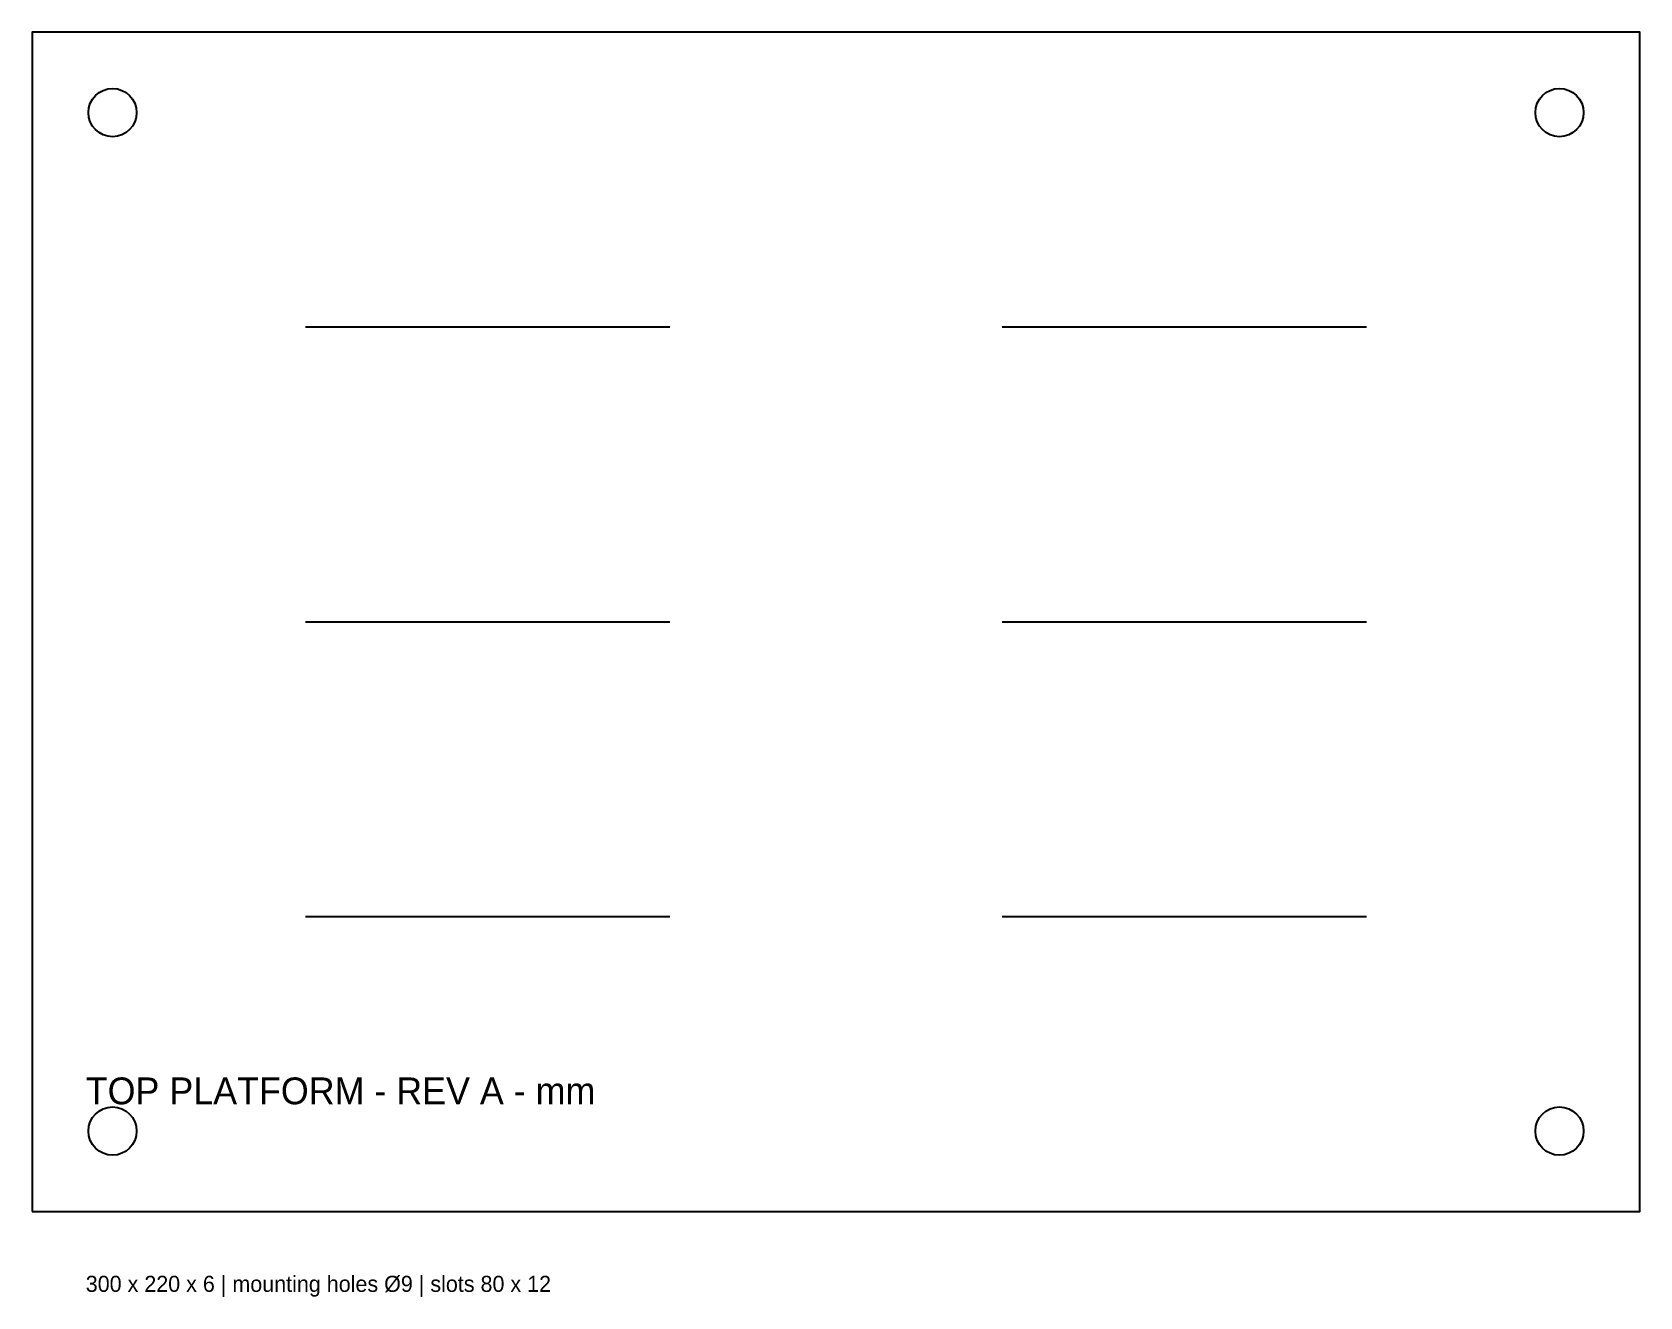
# Model space of a CAD drawing. Header units: millimetres. Extents: x -150 to 150, y -126 to 110.
import ezdxf

# ---------------------------------------------------------------- set-up
doc = ezdxf.new("R2010")
doc.units = ezdxf.units.MM
for name, color, linetype in [('CENTER', 3, 'Continuous'), ('OUTLINE', 7, 'Continuous'), ('TEXT', 1, 'Continuous')]:
    doc.layers.add(name, color=color, linetype=linetype)

msp = doc.modelspace()

# ---------------------------------------------------------------- linework, layer by layer
at = {"layer": 'CENTER'}
for p, q in [((-99, 55), (-31, 55)), ((31, 55), (99, 55)), ((-99, 0), (-31, 0)), ((31, 0), (99, 0)), ((-99, -55), (-31, -55)), ((31, -55), (99, -55))]:
    msp.add_line(p, q, dxfattribs=at)
at = {"layer": 'OUTLINE'}
msp.add_lwpolyline([(-150, -110), (150, -110), (150, 110), (-150, 110)], close=True, dxfattribs=at)
for centre in [(-135, 95), (135, 95), (-135, -95), (135, -95)]:
    msp.add_circle(centre, 4.5, dxfattribs=at)

# ---------------------------------------------------------------- texts
at = {"layer": 'TEXT'}
for s, height, p in [('TOP PLATFORM - REV A - mm', 5, (-140, -90)), ('300 x 220 x 6 | mounting holes Ø9 | slots 80 x 12', 3, (-140, -125))]:
    msp.add_text(s, height=height, dxfattribs=at).set_placement(p)

doc.saveas('drawing.dxf')
